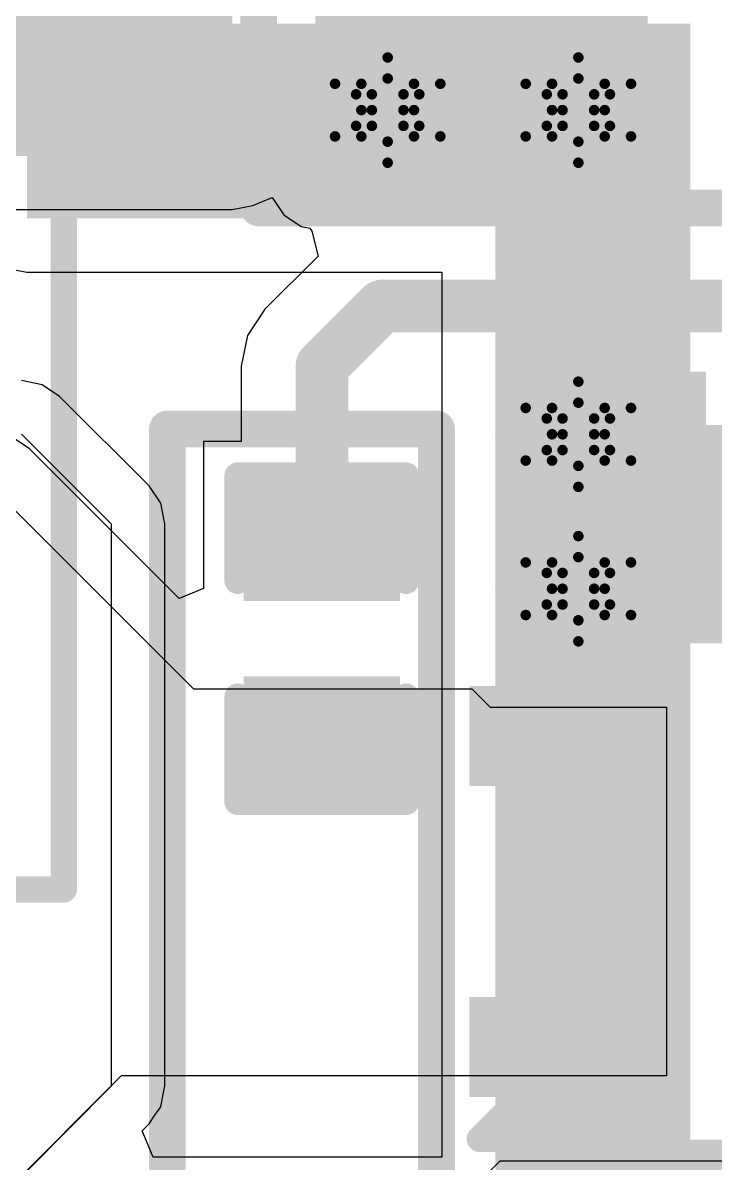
# Model space of a CAD drawing. Header units: inches. Extents: x -18 to 237, y -41 to 211.
# Drawn here: x 24.42 to 27.76, y 95.34 to 100.85 of the extents above; entities that cross this region are included whole.
import ezdxf

# ---------------------------------------------------------------- set-up
doc = ezdxf.new("R2010")
doc.units = ezdxf.units.IN
for name, color, linetype in [('Bottom Layer', 5, 'Continuous'), ('Bottom Solder', 6, 'Continuous'), ('Drill Drawing', 1, 'Continuous'), ('Top Layer', 1, 'Continuous'), ('Top Overlay', 2, 'Continuous'), ('Top Paste', 8, 'Continuous'), ('Top Solder', 216, 'Continuous'), ('Via Holes', 16, 'Continuous')]:
    doc.layers.add(name, color=color, linetype=linetype)

# ---------------------------------------------------------------- blocks, each defined once
blk = doc.blocks.new('R___0805_8')
at = {"layer": 'Top Layer'}
for points in [[(-1.524, 0.635), (-0.508, 0.635), (-0.508, -0.635), (-1.524, -0.635)], [(0.508, 0.635), (1.524, 0.635), (1.524, -0.635), (0.508, -0.635)]]:
    blk.add_hatch(color=1, dxfattribs=at).paths.add_polyline_path(points)
at = {"layer": 'Top Paste'}
for points in [[(-1.524, 0.635), (-0.508, 0.635), (-0.508, -0.635), (-1.524, -0.635)], [(0.508, 0.635), (1.524, 0.635), (1.524, -0.635), (0.508, -0.635)]]:
    blk.add_hatch(color=8, dxfattribs=at).paths.add_polyline_path(points)
at = {"layer": 'Top Solder'}
for points in [[(-1.6256, 0.7366), (-0.4064, 0.7366), (-0.4064, -0.7366), (-1.6256, -0.7366)], [(0.4064, 0.7366), (1.6256, 0.7366), (1.6256, -0.7366), (0.4064, -0.7366)]]:
    blk.add_hatch(color=216, dxfattribs=at).paths.add_polyline_path(points)
at = {"layer": 'Top Overlay'}
for points in [[(-1.6256, -0.7366, 0.127, 0.127, 0), (-1.6256, 0.7366, 0.127, 0.127, 0)], [(1.6256, 0.7366, 0.127, 0.127, 0), (-1.6256, 0.7366, 0.127, 0.127, 0)], [(1.6256, -0.7366, 0.127, 0.127, 0), (1.6256, 0.7366, 0.127, 0.127, 0)], [(1.6256, -0.7366, 0.127, 0.127, 0), (-1.6256, -0.7366, 0.127, 0.127, 0)]]:
    blk.add_lwpolyline(points, format="xyseb", dxfattribs=at)
for points in [[(-1.65735, 0.7366, 0.0635, 0.0635, 1), (-1.59385, 0.7366, 0.0635, 0.0635, 1)], [(-1.65735, 0.7366, 0.0635, 0.0635, 1), (-1.59385, 0.7366, 0.0635, 0.0635, 1)], [(1.59385, 0.7366, 0.0635, 0.0635, 1), (1.65735, 0.7366, 0.0635, 0.0635, 1)], [(1.59385, 0.7366, 0.0635, 0.0635, 1), (1.65735, 0.7366, 0.0635, 0.0635, 1)], [(-1.65735, -0.7366, 0.0635, 0.0635, 1), (-1.59385, -0.7366, 0.0635, 0.0635, 1)], [(-1.65735, -0.7366, 0.0635, 0.0635, 1), (-1.59385, -0.7366, 0.0635, 0.0635, 1)], [(1.59385, -0.7366, 0.0635, 0.0635, 1), (1.65735, -0.7366, 0.0635, 0.0635, 1)], [(1.59385, -0.7366, 0.0635, 0.0635, 1), (1.65735, -0.7366, 0.0635, 0.0635, 1)]]:
    blk.add_lwpolyline(points, format="xyseb", close=True, dxfattribs=at)
blk = doc.blocks.new('24_VQFN__5_5_3_5__32')
at = {"layer": 'Top Layer'}
for points in [[(-0.89, 2.3), (-0.89, 3.15), (-0.61, 3.15), (-0.61, 2.3)], [(0.61, 2.3), (0.61, 3.15), (0.89, 3.15), (0.89, 2.3)], [(-2.15, 2.39), (-1.3, 2.39), (-1.3, 2.11), (-2.15, 2.11)], [(1.3, 2.39), (2.15, 2.39), (2.15, 2.11), (1.3, 2.11)]]:
    blk.add_hatch(color=1, dxfattribs=at).paths.add_polyline_path(points)
at = {"layer": 'Top Paste'}
for points in [[(-0.89, 2.3), (-0.89, 3.15), (-0.61, 3.15), (-0.61, 2.3)], [(0.61, 2.3), (0.61, 3.15), (0.89, 3.15), (0.89, 2.3)], [(-2.15, 2.39), (-1.3, 2.39), (-1.3, 2.11), (-2.15, 2.11)], [(1.3, 2.39), (2.15, 2.39), (2.15, 2.11), (1.3, 2.11)]]:
    blk.add_hatch(color=8, dxfattribs=at).paths.add_polyline_path(points)
at = {"layer": 'Top Solder'}
for points in [[(-0.9916, 2.1984), (-0.9916, 3.2516), (-0.5084, 3.2516), (-0.5084, 2.1984)], [(0.5084, 2.1984), (0.5084, 3.2516), (0.9916, 3.2516), (0.9916, 2.1984)], [(-2.2516, 2.4916), (-1.1984, 2.4916), (-1.1984, 2.0084), (-2.2516, 2.0084)], [(1.1984, 2.4916), (2.2516, 2.4916), (2.2516, 2.0084), (1.1984, 2.0084)]]:
    blk.add_hatch(color=216, dxfattribs=at).paths.add_polyline_path(points)
at = {"layer": 'Top Overlay'}
for points in [[(-1.1938, 3.2004, 0.127, 0.127, 0), (-1.0668, 3.0734, 0.127, 0.127, 0)], [(-1.1938, 3.2004, 0.127, 0.127, 0), (-1.1938, 2.9464, 0.127, 0.127, 0)], [(-1.0668, 3.0734, 0.127, 0.127, 0), (-1.1938, 2.9464, 0.127, 0.127, 0)], [(-1.7646, 2.75, 0.127, 0.127, 0), (-1.2146, 2.75, 0.127, 0.127, 0)], [(-0.3146, 2.75, 0.127, 0.127, 0), (0.2854, 2.75, 0.127, 0.127, 0)], [(1.1854, 2.75, 0.127, 0.127, 0), (1.7354, 2.75, 0.127, 0.127, 0)], [(1.7354, 2.75, 0.127, 0.127, 0), (1.7354, 2.7, 0.127, 0.127, 0)]]:
    blk.add_lwpolyline(points, format="xyseb", dxfattribs=at)
for points in [[(-1.2255, 3.2004, 0.0635, 0.0635, 1), (-1.1621, 3.2004, 0.0635, 0.0635, 1)], [(-1.2255, 3.2004, 0.0635, 0.0635, 1), (-1.1621, 3.2004, 0.0635, 0.0635, 1)], [(-1.0985, 3.0734, 0.0635, 0.0635, 1), (-1.0351, 3.0734, 0.0635, 0.0635, 1)], [(-1.0985, 3.0734, 0.0635, 0.0635, 1), (-1.0351, 3.0734, 0.0635, 0.0635, 1)], [(-1.2255, 2.9464, 0.0635, 0.0635, 1), (-1.1621, 2.9464, 0.0635, 0.0635, 1)], [(-1.2255, 2.9464, 0.0635, 0.0635, 1), (-1.1621, 2.9464, 0.0635, 0.0635, 1)], [(-1.2464, 2.75, 0.0635, 0.0635, 1), (-1.1829, 2.75, 0.0635, 0.0635, 1)], [(-0.3463, 2.75, 0.0635, 0.0635, 1), (-0.2828, 2.75, 0.0635, 0.0635, 1)], [(0.2536, 2.75, 0.0635, 0.0635, 1), (0.3171, 2.75, 0.0635, 0.0635, 1)], [(1.1537, 2.75, 0.0635, 0.0635, 1), (1.2172, 2.75, 0.0635, 0.0635, 1)], [(1.7036, 2.75, 0.0635, 0.0635, 1), (1.7671, 2.75, 0.0635, 0.0635, 1)], [(1.7036, 2.75, 0.0635, 0.0635, 1), (1.7671, 2.75, 0.0635, 0.0635, 1)], [(1.7036, 2.7, 0.0635, 0.0635, 1), (1.7671, 2.7, 0.0635, 0.0635, 1)]]:
    blk.add_lwpolyline(points, format="xyseb", close=True, dxfattribs=at)
blk = doc.blocks.new('VLS5045EX_3R3N_102')
at = {"layer": 'Top Overlay'}
for points in [[(-2.54, -2.3114, 0.127, 0.127, 0), (-2.54, -2.5654, 0.127, 0.127, 0)], [(-2.54, -2.5654, 0.127, 0.127, 0), (2.54, -2.5654, 0.127, 0.127, 0)]]:
    blk.add_lwpolyline(points, format="xyseb", dxfattribs=at)
for points in [[(-2.5718, -2.3114, 0.0635, 0.0635, 1), (-2.5082, -2.3114, 0.0635, 0.0635, 1)], [(-2.5718, -2.5654, 0.0635, 0.0635, 1), (-2.5082, -2.5654, 0.0635, 0.0635, 1)], [(-2.5718, -2.5654, 0.0635, 0.0635, 1), (-2.5082, -2.5654, 0.0635, 0.0635, 1)]]:
    blk.add_lwpolyline(points, format="xyseb", close=True, dxfattribs=at)
blk = doc.blocks.new('C___0402_154')
at = {"layer": 'Top Layer'}
for points in [[(-0.6985, -0.3175), (-0.6985, 0.3175), (-0.2413, 0.3175), (-0.2413, -0.3175)], [(0.2413, -0.3175), (0.2413, 0.3175), (0.6985, 0.3175), (0.6985, -0.3175)]]:
    blk.add_hatch(color=1, dxfattribs=at).paths.add_polyline_path(points)
at = {"layer": 'Top Paste'}
for points in [[(-0.6985, -0.3175), (-0.6985, 0.3175), (-0.2413, 0.3175), (-0.2413, -0.3175)], [(0.2413, -0.3175), (0.2413, 0.3175), (0.6985, 0.3175), (0.6985, -0.3175)]]:
    blk.add_hatch(color=8, dxfattribs=at).paths.add_polyline_path(points)
at = {"layer": 'Top Solder'}
for points in [[(-0.7585, -0.3775), (-0.7585, 0.3775), (-0.1813, 0.3775), (-0.1813, -0.3775)], [(0.1813, -0.3775), (0.1813, 0.3775), (0.7585, 0.3775), (0.7585, -0.3775)]]:
    blk.add_hatch(color=216, dxfattribs=at).paths.add_polyline_path(points)
at = {"layer": 'Top Overlay'}
for points in [[(-0.7874, -0.4064, 0.127, 0.127, 0), (-0.7874, 0.4064, 0.127, 0.127, 0)], [(-0.2794, 0.4064, 0.127, 0.127, 0), (-0.7874, 0.4064, 0.127, 0.127, 0)], [(0.7874, 0.4064, 0.127, 0.127, 0), (0.2794, 0.4064, 0.127, 0.127, 0)], [(0.7874, -0.4064, 0.127, 0.127, 0), (0.7874, 0.4064, 0.127, 0.127, 0)], [(-0.2794, -0.4064, 0.127, 0.127, 0), (-0.7874, -0.4064, 0.127, 0.127, 0)], [(0.7874, -0.4064, 0.127, 0.127, 0), (0.2794, -0.4064, 0.127, 0.127, 0)]]:
    blk.add_lwpolyline(points, format="xyseb", dxfattribs=at)
for points in [[(-0.8191, 0.4064, 0.0635, 0.0635, 1), (-0.7556, 0.4064, 0.0635, 0.0635, 1)], [(-0.8191, 0.4064, 0.0635, 0.0635, 1), (-0.7556, 0.4064, 0.0635, 0.0635, 1)], [(-0.3111, 0.4064, 0.0635, 0.0635, 1), (-0.2477, 0.4064, 0.0635, 0.0635, 1)], [(0.2477, 0.4064, 0.0635, 0.0635, 1), (0.3111, 0.4064, 0.0635, 0.0635, 1)], [(0.7556, 0.4064, 0.0635, 0.0635, 1), (0.8191, 0.4064, 0.0635, 0.0635, 1)], [(0.7556, 0.4064, 0.0635, 0.0635, 1), (0.8191, 0.4064, 0.0635, 0.0635, 1)], [(-0.8191, -0.4064, 0.0635, 0.0635, 1), (-0.7556, -0.4064, 0.0635, 0.0635, 1)], [(-0.8191, -0.4064, 0.0635, 0.0635, 1), (-0.7556, -0.4064, 0.0635, 0.0635, 1)], [(-0.3111, -0.4064, 0.0635, 0.0635, 1), (-0.2477, -0.4064, 0.0635, 0.0635, 1)], [(0.2477, -0.4064, 0.0635, 0.0635, 1), (0.3111, -0.4064, 0.0635, 0.0635, 1)], [(0.7556, -0.4064, 0.0635, 0.0635, 1), (0.8191, -0.4064, 0.0635, 0.0635, 1)], [(0.7556, -0.4064, 0.0635, 0.0635, 1), (0.8191, -0.4064, 0.0635, 0.0635, 1)]]:
    blk.add_lwpolyline(points, format="xyseb", close=True, dxfattribs=at)

msp = doc.modelspace()

# ---------------------------------------------------------------- hatches: boundary and pattern name
at = {"layer": 'Bottom Layer'}
for points in [[(24.4348, 99.9012), (25.2286, 99.9012), (25.2286, 107.9784), (24.4348, 107.9784)], [(24.4348, 99.9012), (27.6352, 99.9012), (27.6352, 100.841), (24.4348, 100.841)], [(26.6954, 94.3386), (27.6352, 94.3386), (27.6352, 100.841), (26.6954, 100.841)]]:
    msp.add_hatch(color=5, dxfattribs=at).paths.add_polyline_path(points)
h = msp.add_hatch(color=5, dxfattribs=at)
edge = h.paths.add_edge_path()
edge.add_arc((26.1754, 100.4243), 0.3, 0, 360)
h = msp.add_hatch(color=5, dxfattribs=at)
edge = h.paths.add_edge_path()
edge.add_arc((27.0953, 100.4243), 0.3, 0, 360)
h = msp.add_hatch(color=5, dxfattribs=at)
edge = h.paths.add_edge_path()
edge.add_arc((27.0953, 98.8598), 0.3, 0, 360)
h = msp.add_hatch(color=5, dxfattribs=at)
edge = h.paths.add_edge_path()
edge.add_arc((27.0953, 98.1144), 0.3, 0, 360)
at = {"layer": 'Bottom Solder'}
h = msp.add_hatch(color=6, dxfattribs=at)
edge = h.paths.add_edge_path()
edge.add_arc((26.1754, 100.4243), 0.4016, 0, 360)
h = msp.add_hatch(color=6, dxfattribs=at)
edge = h.paths.add_edge_path()
edge.add_arc((27.0953, 100.4243), 0.4016, 0, 360)
h = msp.add_hatch(color=6, dxfattribs=at)
edge = h.paths.add_edge_path()
edge.add_arc((27.0953, 98.8598), 0.4016, 0, 360)
h = msp.add_hatch(color=6, dxfattribs=at)
edge = h.paths.add_edge_path()
edge.add_arc((27.0953, 98.1144), 0.4016, 0, 360)
at = {"layer": 'Top Layer'}
for points in [[(19.6596, 100.2032), (25.4254, 100.2032), (25.4254, 103.9192), (19.6596, 103.9192)], [(25.8579, 100.1016), (27.4303, 100.1016), (27.4303, 101.6665), (25.8579, 101.6665)], [(26.7186, 97.8692), (27.7103, 97.8692), (27.7103, 99.1613), (26.7186, 99.1613)], [(26.7186, 97.8692), (28.2103, 97.8692), (28.2103, 98.8852), (26.7186, 98.8852)]]:
    msp.add_hatch(color=1, dxfattribs=at).paths.add_polyline_path(points)
h = msp.add_hatch(color=1, dxfattribs=at)
edge = h.paths.add_edge_path()
edge.add_arc((26.1754, 100.4243), 0.3, 0, 360)
h = msp.add_hatch(color=1, dxfattribs=at)
edge = h.paths.add_edge_path()
edge.add_arc((27.0953, 100.4243), 0.3, 0, 360)
h = msp.add_hatch(color=1, dxfattribs=at)
edge = h.paths.add_edge_path()
edge.add_arc((27.0953, 98.8598), 0.3, 0, 360)
h = msp.add_hatch(color=1, dxfattribs=at)
edge = h.paths.add_edge_path()
edge.add_arc((27.0953, 98.1144), 0.3, 0, 360)
at = {"layer": 'Top Solder'}
h = msp.add_hatch(color=216, dxfattribs=at)
edge = h.paths.add_edge_path()
edge.add_arc((26.1754, 100.4243), 0.4016, 0, 360)
h = msp.add_hatch(color=216, dxfattribs=at)
edge = h.paths.add_edge_path()
edge.add_arc((27.0953, 100.4243), 0.4016, 0, 360)
h = msp.add_hatch(color=216, dxfattribs=at)
edge = h.paths.add_edge_path()
edge.add_arc((27.0953, 98.8598), 0.4016, 0, 360)
h = msp.add_hatch(color=216, dxfattribs=at)
edge = h.paths.add_edge_path()
edge.add_arc((27.0953, 98.1144), 0.4016, 0, 360)
at = {"layer": 'Via Holes'}
h = msp.add_hatch(color=7, dxfattribs=at)
edge = h.paths.add_edge_path()
edge.add_arc((26.1754, 100.4243), 0.15, 0, 360)
h = msp.add_hatch(color=7, dxfattribs=at)
edge = h.paths.add_edge_path()
edge.add_arc((27.0953, 100.4243), 0.15, 0, 360)
h = msp.add_hatch(color=7, dxfattribs=at)
edge = h.paths.add_edge_path()
edge.add_arc((27.0953, 98.8598), 0.15, 0, 360)
h = msp.add_hatch(color=7, dxfattribs=at)
edge = h.paths.add_edge_path()
edge.add_arc((27.0953, 98.1144), 0.15, 0, 360)

# ---------------------------------------------------------------- linework, layer by layer
at = {"layer": 'Bottom Layer'}
for p, q in [((24.3357, 99.6619), (24.4348, 99.6422)), ((24.4348, 99.6422), (26.4364, 99.6422)), ((26.4364, 99.6422), (26.4364, 95.3704)), ((24.5085, 99.0991), (24.4094, 99.1188)), ((24.5925, 99.0429), (24.5085, 99.0991)), ((25.0243, 98.6111), (24.5925, 99.0429)), ((24.5925, 99.0429), (24.5925, 99.0429)), ((24.4094, 98.8598), (24.8412, 98.428)), ((25.0805, 98.5271), (25.0243, 98.6111)), ((25.0243, 98.6111), (25.0243, 98.6111)), ((25.1002, 98.428), (25.0805, 98.5271)), ((24.8412, 98.428), (24.8412, 95.7138)), ((25.1002, 95.7138), (25.1002, 98.428)), ((24.8412, 95.7138), (24.4357, 95.3057)), ((25.0904, 95.6649), (25.1002, 95.7138)), ((25.0808, 95.6155), (25.0904, 95.6649)), ((25.0526, 95.573), (25.0805, 95.6147)), ((25.0805, 95.6147), (25.0806, 95.6151)), ((25.0806, 95.6151), (25.0808, 95.6155)), ((25.0249, 95.5313), (25.0526, 95.573)), ((24.9913, 95.4974), (25.0249, 95.5313)), ((25.0441, 95.3704), (24.9913, 95.4974)), ((26.4364, 95.3704), (25.0441, 95.3704))]:
    msp.add_line(p, q, dxfattribs=at)
msp.add_lwpolyline([(26.1469, 100.4243, 0.762, 0.762, 0), (26.1754, 100.4243, 0.762, 0.762, 0)], format="xyseb", dxfattribs=at)
for points in [[(25.9564, 100.4243, 0.381, 0.381, 1), (26.3374, 100.4243, 0.381, 0.381, 1)], [(25.9849, 100.4243, 0.381, 0.381, 1), (26.3659, 100.4243, 0.381, 0.381, 1)]]:
    msp.add_lwpolyline(points, format="xyseb", close=True, dxfattribs=at)
at = {"layer": 'Drill Drawing'}
for points in [[(26.0484, 100.5513, 0.0508, 0.0508, 0), (26.1754, 100.6783, 0.0508, 0.0508, 0)], [(26.1754, 100.6783, 0.0508, 0.0508, 0), (26.3024, 100.5513, 0.0508, 0.0508, 0)], [(26.9683, 100.5513, 0.0508, 0.0508, 0), (27.0953, 100.6783, 0.0508, 0.0508, 0)], [(27.0953, 100.6783, 0.0508, 0.0508, 0), (27.2223, 100.5513, 0.0508, 0.0508, 0)], [(25.9214, 100.5513, 0.0508, 0.0508, 0), (26.0484, 100.4243, 0.0508, 0.0508, 0)], [(25.9214, 100.5513, 0.0508, 0.0508, 0), (26.0484, 100.5513, 0.0508, 0.0508, 0)], [(26.0992, 100.5005, 0.0508, 0.0508, 0), (26.1754, 100.5767, 0.0508, 0.0508, 0)], [(26.1754, 100.5767, 0.0508, 0.0508, 0), (26.2516, 100.5005, 0.0508, 0.0508, 0)], [(26.3024, 100.5513, 0.0508, 0.0508, 0), (26.4294, 100.5513, 0.0508, 0.0508, 0)], [(26.3024, 100.4243, 0.0508, 0.0508, 0), (26.4294, 100.5513, 0.0508, 0.0508, 0)], [(26.8413, 100.5513, 0.0508, 0.0508, 0), (26.9683, 100.4243, 0.0508, 0.0508, 0)], [(26.8413, 100.5513, 0.0508, 0.0508, 0), (26.9683, 100.5513, 0.0508, 0.0508, 0)], [(27.0191, 100.5005, 0.0508, 0.0508, 0), (27.0953, 100.5767, 0.0508, 0.0508, 0)], [(27.0953, 100.5767, 0.0508, 0.0508, 0), (27.1715, 100.5005, 0.0508, 0.0508, 0)], [(27.2223, 100.5513, 0.0508, 0.0508, 0), (27.3493, 100.5513, 0.0508, 0.0508, 0)], [(27.2223, 100.4243, 0.0508, 0.0508, 0), (27.3493, 100.5513, 0.0508, 0.0508, 0)], [(26.023, 100.5005, 0.0508, 0.0508, 0), (26.0992, 100.4243, 0.0508, 0.0508, 0)], [(26.023, 100.5005, 0.0508, 0.0508, 0), (26.0992, 100.5005, 0.0508, 0.0508, 0)], [(26.2516, 100.5005, 0.0508, 0.0508, 0), (26.3278, 100.5005, 0.0508, 0.0508, 0)], [(26.2516, 100.4243, 0.0508, 0.0508, 0), (26.3278, 100.5005, 0.0508, 0.0508, 0)], [(26.9429, 100.5005, 0.0508, 0.0508, 0), (27.0191, 100.4243, 0.0508, 0.0508, 0)], [(26.9429, 100.5005, 0.0508, 0.0508, 0), (27.0191, 100.5005, 0.0508, 0.0508, 0)], [(27.1715, 100.5005, 0.0508, 0.0508, 0), (27.2477, 100.5005, 0.0508, 0.0508, 0)], [(27.1715, 100.4243, 0.0508, 0.0508, 0), (27.2477, 100.5005, 0.0508, 0.0508, 0)], [(25.9214, 100.2973, 0.0508, 0.0508, 0), (26.0484, 100.4243, 0.0508, 0.0508, 0)], [(26.023, 100.3481, 0.0508, 0.0508, 0), (26.0992, 100.4243, 0.0508, 0.0508, 0)], [(26.2516, 100.4243, 0.0508, 0.0508, 0), (26.3278, 100.3481, 0.0508, 0.0508, 0)], [(26.3024, 100.4243, 0.0508, 0.0508, 0), (26.4294, 100.2973, 0.0508, 0.0508, 0)], [(26.8413, 100.2973, 0.0508, 0.0508, 0), (26.9683, 100.4243, 0.0508, 0.0508, 0)], [(26.9429, 100.3481, 0.0508, 0.0508, 0), (27.0191, 100.4243, 0.0508, 0.0508, 0)], [(27.1715, 100.4243, 0.0508, 0.0508, 0), (27.2477, 100.3481, 0.0508, 0.0508, 0)], [(27.2223, 100.4243, 0.0508, 0.0508, 0), (27.3493, 100.2973, 0.0508, 0.0508, 0)], [(26.023, 100.3481, 0.0508, 0.0508, 0), (26.0992, 100.3481, 0.0508, 0.0508, 0)], [(26.0992, 100.3481, 0.0508, 0.0508, 0), (26.1754, 100.2719, 0.0508, 0.0508, 0)], [(26.1754, 100.2719, 0.0508, 0.0508, 0), (26.2516, 100.3481, 0.0508, 0.0508, 0)], [(26.2516, 100.3481, 0.0508, 0.0508, 0), (26.3278, 100.3481, 0.0508, 0.0508, 0)], [(26.9429, 100.3481, 0.0508, 0.0508, 0), (27.0191, 100.3481, 0.0508, 0.0508, 0)], [(27.0191, 100.3481, 0.0508, 0.0508, 0), (27.0953, 100.2719, 0.0508, 0.0508, 0)], [(27.0953, 100.2719, 0.0508, 0.0508, 0), (27.1715, 100.3481, 0.0508, 0.0508, 0)], [(27.1715, 100.3481, 0.0508, 0.0508, 0), (27.2477, 100.3481, 0.0508, 0.0508, 0)], [(25.9214, 100.2973, 0.0508, 0.0508, 0), (26.0484, 100.2973, 0.0508, 0.0508, 0)], [(26.0484, 100.2973, 0.0508, 0.0508, 0), (26.1754, 100.1703, 0.0508, 0.0508, 0)], [(26.1754, 100.1703, 0.0508, 0.0508, 0), (26.3024, 100.2973, 0.0508, 0.0508, 0)], [(26.3024, 100.2973, 0.0508, 0.0508, 0), (26.4294, 100.2973, 0.0508, 0.0508, 0)], [(26.8413, 100.2973, 0.0508, 0.0508, 0), (26.9683, 100.2973, 0.0508, 0.0508, 0)], [(26.9683, 100.2973, 0.0508, 0.0508, 0), (27.0953, 100.1703, 0.0508, 0.0508, 0)], [(27.0953, 100.1703, 0.0508, 0.0508, 0), (27.2223, 100.2973, 0.0508, 0.0508, 0)], [(27.2223, 100.2973, 0.0508, 0.0508, 0), (27.3493, 100.2973, 0.0508, 0.0508, 0)], [(26.9683, 98.9868, 0.0508, 0.0508, 0), (27.0953, 99.1138, 0.0508, 0.0508, 0)], [(27.0953, 99.1138, 0.0508, 0.0508, 0), (27.2223, 98.9868, 0.0508, 0.0508, 0)], [(26.8413, 98.9868, 0.0508, 0.0508, 0), (26.9683, 98.8598, 0.0508, 0.0508, 0)], [(26.8413, 98.9868, 0.0508, 0.0508, 0), (26.9683, 98.9868, 0.0508, 0.0508, 0)], [(27.0191, 98.936, 0.0508, 0.0508, 0), (27.0953, 99.0122, 0.0508, 0.0508, 0)], [(27.0953, 99.0122, 0.0508, 0.0508, 0), (27.1715, 98.936, 0.0508, 0.0508, 0)], [(27.2223, 98.9868, 0.0508, 0.0508, 0), (27.3493, 98.9868, 0.0508, 0.0508, 0)], [(27.2223, 98.8598, 0.0508, 0.0508, 0), (27.3493, 98.9868, 0.0508, 0.0508, 0)], [(26.9429, 98.936, 0.0508, 0.0508, 0), (27.0191, 98.8598, 0.0508, 0.0508, 0)], [(26.9429, 98.936, 0.0508, 0.0508, 0), (27.0191, 98.936, 0.0508, 0.0508, 0)], [(27.1715, 98.936, 0.0508, 0.0508, 0), (27.2477, 98.936, 0.0508, 0.0508, 0)], [(27.1715, 98.8598, 0.0508, 0.0508, 0), (27.2477, 98.936, 0.0508, 0.0508, 0)], [(26.8413, 98.7328, 0.0508, 0.0508, 0), (26.9683, 98.8598, 0.0508, 0.0508, 0)], [(26.9429, 98.7836, 0.0508, 0.0508, 0), (27.0191, 98.8598, 0.0508, 0.0508, 0)], [(27.1715, 98.8598, 0.0508, 0.0508, 0), (27.2477, 98.7836, 0.0508, 0.0508, 0)], [(27.2223, 98.8598, 0.0508, 0.0508, 0), (27.3493, 98.7328, 0.0508, 0.0508, 0)], [(26.9429, 98.7836, 0.0508, 0.0508, 0), (27.0191, 98.7836, 0.0508, 0.0508, 0)], [(27.0191, 98.7836, 0.0508, 0.0508, 0), (27.0953, 98.7074, 0.0508, 0.0508, 0)], [(27.0953, 98.7074, 0.0508, 0.0508, 0), (27.1715, 98.7836, 0.0508, 0.0508, 0)], [(27.1715, 98.7836, 0.0508, 0.0508, 0), (27.2477, 98.7836, 0.0508, 0.0508, 0)], [(26.8413, 98.7328, 0.0508, 0.0508, 0), (26.9683, 98.7328, 0.0508, 0.0508, 0)], [(26.9683, 98.7328, 0.0508, 0.0508, 0), (27.0953, 98.6058, 0.0508, 0.0508, 0)], [(27.0953, 98.6058, 0.0508, 0.0508, 0), (27.2223, 98.7328, 0.0508, 0.0508, 0)], [(27.2223, 98.7328, 0.0508, 0.0508, 0), (27.3493, 98.7328, 0.0508, 0.0508, 0)], [(26.9683, 98.2414, 0.0508, 0.0508, 0), (27.0953, 98.3684, 0.0508, 0.0508, 0)], [(27.0953, 98.3684, 0.0508, 0.0508, 0), (27.2223, 98.2414, 0.0508, 0.0508, 0)], [(26.8413, 98.2414, 0.0508, 0.0508, 0), (26.9683, 98.1144, 0.0508, 0.0508, 0)], [(26.8413, 98.2414, 0.0508, 0.0508, 0), (26.9683, 98.2414, 0.0508, 0.0508, 0)], [(27.0191, 98.1906, 0.0508, 0.0508, 0), (27.0953, 98.2668, 0.0508, 0.0508, 0)], [(27.0953, 98.2668, 0.0508, 0.0508, 0), (27.1715, 98.1906, 0.0508, 0.0508, 0)], [(27.2223, 98.2414, 0.0508, 0.0508, 0), (27.3493, 98.2414, 0.0508, 0.0508, 0)], [(27.2223, 98.1144, 0.0508, 0.0508, 0), (27.3493, 98.2414, 0.0508, 0.0508, 0)], [(26.9429, 98.1906, 0.0508, 0.0508, 0), (27.0191, 98.1144, 0.0508, 0.0508, 0)], [(26.9429, 98.1906, 0.0508, 0.0508, 0), (27.0191, 98.1906, 0.0508, 0.0508, 0)], [(27.1715, 98.1906, 0.0508, 0.0508, 0), (27.2477, 98.1906, 0.0508, 0.0508, 0)], [(27.1715, 98.1144, 0.0508, 0.0508, 0), (27.2477, 98.1906, 0.0508, 0.0508, 0)], [(26.8413, 97.9874, 0.0508, 0.0508, 0), (26.9683, 98.1144, 0.0508, 0.0508, 0)], [(26.9429, 98.0382, 0.0508, 0.0508, 0), (27.0191, 98.1144, 0.0508, 0.0508, 0)], [(27.1715, 98.1144, 0.0508, 0.0508, 0), (27.2477, 98.0382, 0.0508, 0.0508, 0)], [(27.2223, 98.1144, 0.0508, 0.0508, 0), (27.3493, 97.9874, 0.0508, 0.0508, 0)], [(26.9429, 98.0382, 0.0508, 0.0508, 0), (27.0191, 98.0382, 0.0508, 0.0508, 0)], [(27.0191, 98.0382, 0.0508, 0.0508, 0), (27.0953, 97.962, 0.0508, 0.0508, 0)], [(27.0953, 97.962, 0.0508, 0.0508, 0), (27.1715, 98.0382, 0.0508, 0.0508, 0)], [(27.1715, 98.0382, 0.0508, 0.0508, 0), (27.2477, 98.0382, 0.0508, 0.0508, 0)], [(26.8413, 97.9874, 0.0508, 0.0508, 0), (26.9683, 97.9874, 0.0508, 0.0508, 0)], [(26.9683, 97.9874, 0.0508, 0.0508, 0), (27.0953, 97.8604, 0.0508, 0.0508, 0)], [(27.0953, 97.8604, 0.0508, 0.0508, 0), (27.2223, 97.9874, 0.0508, 0.0508, 0)], [(27.2223, 97.9874, 0.0508, 0.0508, 0), (27.3493, 97.9874, 0.0508, 0.0508, 0)]]:
    msp.add_lwpolyline(points, format="xyseb", dxfattribs=at)
for points in [[(26.1627, 100.6783, 0.0254, 0.0254, 1), (26.1881, 100.6783, 0.0254, 0.0254, 1)], [(26.1627, 100.6783, 0.0254, 0.0254, 1), (26.1881, 100.6783, 0.0254, 0.0254, 1)], [(27.0826, 100.6783, 0.0254, 0.0254, 1), (27.108, 100.6783, 0.0254, 0.0254, 1)], [(27.0826, 100.6783, 0.0254, 0.0254, 1), (27.108, 100.6783, 0.0254, 0.0254, 1)], [(25.9087, 100.5513, 0.0254, 0.0254, 1), (25.9341, 100.5513, 0.0254, 0.0254, 1)], [(25.9087, 100.5513, 0.0254, 0.0254, 1), (25.9341, 100.5513, 0.0254, 0.0254, 1)], [(26.0357, 100.5513, 0.0254, 0.0254, 1), (26.0611, 100.5513, 0.0254, 0.0254, 1)], [(26.0357, 100.5513, 0.0254, 0.0254, 1), (26.0611, 100.5513, 0.0254, 0.0254, 1)], [(26.1627, 100.5767, 0.0254, 0.0254, 1), (26.1881, 100.5767, 0.0254, 0.0254, 1)], [(26.1627, 100.5767, 0.0254, 0.0254, 1), (26.1881, 100.5767, 0.0254, 0.0254, 1)], [(26.2897, 100.5513, 0.0254, 0.0254, 1), (26.3151, 100.5513, 0.0254, 0.0254, 1)], [(26.2897, 100.5513, 0.0254, 0.0254, 1), (26.3151, 100.5513, 0.0254, 0.0254, 1)], [(26.4167, 100.5513, 0.0254, 0.0254, 1), (26.4421, 100.5513, 0.0254, 0.0254, 1)], [(26.4167, 100.5513, 0.0254, 0.0254, 1), (26.4421, 100.5513, 0.0254, 0.0254, 1)], [(26.8286, 100.5513, 0.0254, 0.0254, 1), (26.854, 100.5513, 0.0254, 0.0254, 1)], [(26.8286, 100.5513, 0.0254, 0.0254, 1), (26.854, 100.5513, 0.0254, 0.0254, 1)], [(26.9556, 100.5513, 0.0254, 0.0254, 1), (26.981, 100.5513, 0.0254, 0.0254, 1)], [(26.9556, 100.5513, 0.0254, 0.0254, 1), (26.981, 100.5513, 0.0254, 0.0254, 1)], [(27.0826, 100.5767, 0.0254, 0.0254, 1), (27.108, 100.5767, 0.0254, 0.0254, 1)], [(27.0826, 100.5767, 0.0254, 0.0254, 1), (27.108, 100.5767, 0.0254, 0.0254, 1)], [(27.2096, 100.5513, 0.0254, 0.0254, 1), (27.235, 100.5513, 0.0254, 0.0254, 1)], [(27.2096, 100.5513, 0.0254, 0.0254, 1), (27.235, 100.5513, 0.0254, 0.0254, 1)], [(27.3366, 100.5513, 0.0254, 0.0254, 1), (27.362, 100.5513, 0.0254, 0.0254, 1)], [(27.3366, 100.5513, 0.0254, 0.0254, 1), (27.362, 100.5513, 0.0254, 0.0254, 1)], [(26.0103, 100.5005, 0.0254, 0.0254, 1), (26.0357, 100.5005, 0.0254, 0.0254, 1)], [(26.0103, 100.5005, 0.0254, 0.0254, 1), (26.0357, 100.5005, 0.0254, 0.0254, 1)], [(26.0865, 100.5005, 0.0254, 0.0254, 1), (26.1119, 100.5005, 0.0254, 0.0254, 1)], [(26.0865, 100.5005, 0.0254, 0.0254, 1), (26.1119, 100.5005, 0.0254, 0.0254, 1)], [(26.2389, 100.5005, 0.0254, 0.0254, 1), (26.2643, 100.5005, 0.0254, 0.0254, 1)], [(26.2389, 100.5005, 0.0254, 0.0254, 1), (26.2643, 100.5005, 0.0254, 0.0254, 1)], [(26.3151, 100.5005, 0.0254, 0.0254, 1), (26.3405, 100.5005, 0.0254, 0.0254, 1)], [(26.3151, 100.5005, 0.0254, 0.0254, 1), (26.3405, 100.5005, 0.0254, 0.0254, 1)], [(26.9302, 100.5005, 0.0254, 0.0254, 1), (26.9556, 100.5005, 0.0254, 0.0254, 1)], [(26.9302, 100.5005, 0.0254, 0.0254, 1), (26.9556, 100.5005, 0.0254, 0.0254, 1)], [(27.0064, 100.5005, 0.0254, 0.0254, 1), (27.0318, 100.5005, 0.0254, 0.0254, 1)], [(27.0064, 100.5005, 0.0254, 0.0254, 1), (27.0318, 100.5005, 0.0254, 0.0254, 1)], [(27.1588, 100.5005, 0.0254, 0.0254, 1), (27.1842, 100.5005, 0.0254, 0.0254, 1)], [(27.1588, 100.5005, 0.0254, 0.0254, 1), (27.1842, 100.5005, 0.0254, 0.0254, 1)], [(27.235, 100.5005, 0.0254, 0.0254, 1), (27.2604, 100.5005, 0.0254, 0.0254, 1)], [(27.235, 100.5005, 0.0254, 0.0254, 1), (27.2604, 100.5005, 0.0254, 0.0254, 1)], [(26.0357, 100.4243, 0.0254, 0.0254, 1), (26.0611, 100.4243, 0.0254, 0.0254, 1)], [(26.0357, 100.4243, 0.0254, 0.0254, 1), (26.0611, 100.4243, 0.0254, 0.0254, 1)], [(26.0865, 100.4243, 0.0254, 0.0254, 1), (26.1119, 100.4243, 0.0254, 0.0254, 1)], [(26.0865, 100.4243, 0.0254, 0.0254, 1), (26.1119, 100.4243, 0.0254, 0.0254, 1)], [(26.2389, 100.4243, 0.0254, 0.0254, 1), (26.2643, 100.4243, 0.0254, 0.0254, 1)], [(26.2389, 100.4243, 0.0254, 0.0254, 1), (26.2643, 100.4243, 0.0254, 0.0254, 1)], [(26.2897, 100.4243, 0.0254, 0.0254, 1), (26.3151, 100.4243, 0.0254, 0.0254, 1)], [(26.2897, 100.4243, 0.0254, 0.0254, 1), (26.3151, 100.4243, 0.0254, 0.0254, 1)], [(26.9556, 100.4243, 0.0254, 0.0254, 1), (26.981, 100.4243, 0.0254, 0.0254, 1)], [(26.9556, 100.4243, 0.0254, 0.0254, 1), (26.981, 100.4243, 0.0254, 0.0254, 1)], [(27.0064, 100.4243, 0.0254, 0.0254, 1), (27.0318, 100.4243, 0.0254, 0.0254, 1)], [(27.0064, 100.4243, 0.0254, 0.0254, 1), (27.0318, 100.4243, 0.0254, 0.0254, 1)], [(27.1588, 100.4243, 0.0254, 0.0254, 1), (27.1842, 100.4243, 0.0254, 0.0254, 1)], [(27.1588, 100.4243, 0.0254, 0.0254, 1), (27.1842, 100.4243, 0.0254, 0.0254, 1)], [(27.2096, 100.4243, 0.0254, 0.0254, 1), (27.235, 100.4243, 0.0254, 0.0254, 1)], [(27.2096, 100.4243, 0.0254, 0.0254, 1), (27.235, 100.4243, 0.0254, 0.0254, 1)], [(26.0103, 100.3481, 0.0254, 0.0254, 1), (26.0357, 100.3481, 0.0254, 0.0254, 1)], [(26.0103, 100.3481, 0.0254, 0.0254, 1), (26.0357, 100.3481, 0.0254, 0.0254, 1)], [(26.0865, 100.3481, 0.0254, 0.0254, 1), (26.1119, 100.3481, 0.0254, 0.0254, 1)], [(26.0865, 100.3481, 0.0254, 0.0254, 1), (26.1119, 100.3481, 0.0254, 0.0254, 1)], [(26.2389, 100.3481, 0.0254, 0.0254, 1), (26.2643, 100.3481, 0.0254, 0.0254, 1)], [(26.2389, 100.3481, 0.0254, 0.0254, 1), (26.2643, 100.3481, 0.0254, 0.0254, 1)], [(26.3151, 100.3481, 0.0254, 0.0254, 1), (26.3405, 100.3481, 0.0254, 0.0254, 1)], [(26.3151, 100.3481, 0.0254, 0.0254, 1), (26.3405, 100.3481, 0.0254, 0.0254, 1)], [(26.9302, 100.3481, 0.0254, 0.0254, 1), (26.9556, 100.3481, 0.0254, 0.0254, 1)], [(26.9302, 100.3481, 0.0254, 0.0254, 1), (26.9556, 100.3481, 0.0254, 0.0254, 1)], [(27.0064, 100.3481, 0.0254, 0.0254, 1), (27.0318, 100.3481, 0.0254, 0.0254, 1)], [(27.0064, 100.3481, 0.0254, 0.0254, 1), (27.0318, 100.3481, 0.0254, 0.0254, 1)], [(27.1588, 100.3481, 0.0254, 0.0254, 1), (27.1842, 100.3481, 0.0254, 0.0254, 1)], [(27.1588, 100.3481, 0.0254, 0.0254, 1), (27.1842, 100.3481, 0.0254, 0.0254, 1)], [(27.235, 100.3481, 0.0254, 0.0254, 1), (27.2604, 100.3481, 0.0254, 0.0254, 1)], [(27.235, 100.3481, 0.0254, 0.0254, 1), (27.2604, 100.3481, 0.0254, 0.0254, 1)], [(25.9087, 100.2973, 0.0254, 0.0254, 1), (25.9341, 100.2973, 0.0254, 0.0254, 1)], [(25.9087, 100.2973, 0.0254, 0.0254, 1), (25.9341, 100.2973, 0.0254, 0.0254, 1)], [(26.0357, 100.2973, 0.0254, 0.0254, 1), (26.0611, 100.2973, 0.0254, 0.0254, 1)], [(26.0357, 100.2973, 0.0254, 0.0254, 1), (26.0611, 100.2973, 0.0254, 0.0254, 1)], [(26.1627, 100.2719, 0.0254, 0.0254, 1), (26.1881, 100.2719, 0.0254, 0.0254, 1)], [(26.1627, 100.2719, 0.0254, 0.0254, 1), (26.1881, 100.2719, 0.0254, 0.0254, 1)], [(26.2897, 100.2973, 0.0254, 0.0254, 1), (26.3151, 100.2973, 0.0254, 0.0254, 1)], [(26.2897, 100.2973, 0.0254, 0.0254, 1), (26.3151, 100.2973, 0.0254, 0.0254, 1)], [(26.4167, 100.2973, 0.0254, 0.0254, 1), (26.4421, 100.2973, 0.0254, 0.0254, 1)], [(26.4167, 100.2973, 0.0254, 0.0254, 1), (26.4421, 100.2973, 0.0254, 0.0254, 1)], [(26.8286, 100.2973, 0.0254, 0.0254, 1), (26.854, 100.2973, 0.0254, 0.0254, 1)], [(26.8286, 100.2973, 0.0254, 0.0254, 1), (26.854, 100.2973, 0.0254, 0.0254, 1)], [(26.9556, 100.2973, 0.0254, 0.0254, 1), (26.981, 100.2973, 0.0254, 0.0254, 1)], [(26.9556, 100.2973, 0.0254, 0.0254, 1), (26.981, 100.2973, 0.0254, 0.0254, 1)], [(27.0826, 100.2719, 0.0254, 0.0254, 1), (27.108, 100.2719, 0.0254, 0.0254, 1)], [(27.0826, 100.2719, 0.0254, 0.0254, 1), (27.108, 100.2719, 0.0254, 0.0254, 1)], [(27.2096, 100.2973, 0.0254, 0.0254, 1), (27.235, 100.2973, 0.0254, 0.0254, 1)], [(27.2096, 100.2973, 0.0254, 0.0254, 1), (27.235, 100.2973, 0.0254, 0.0254, 1)], [(27.3366, 100.2973, 0.0254, 0.0254, 1), (27.362, 100.2973, 0.0254, 0.0254, 1)], [(27.3366, 100.2973, 0.0254, 0.0254, 1), (27.362, 100.2973, 0.0254, 0.0254, 1)], [(26.1627, 100.1703, 0.0254, 0.0254, 1), (26.1881, 100.1703, 0.0254, 0.0254, 1)], [(26.1627, 100.1703, 0.0254, 0.0254, 1), (26.1881, 100.1703, 0.0254, 0.0254, 1)], [(27.0826, 100.1703, 0.0254, 0.0254, 1), (27.108, 100.1703, 0.0254, 0.0254, 1)], [(27.0826, 100.1703, 0.0254, 0.0254, 1), (27.108, 100.1703, 0.0254, 0.0254, 1)], [(27.0826, 99.1138, 0.0254, 0.0254, 1), (27.108, 99.1138, 0.0254, 0.0254, 1)], [(27.0826, 99.1138, 0.0254, 0.0254, 1), (27.108, 99.1138, 0.0254, 0.0254, 1)], [(26.8286, 98.9868, 0.0254, 0.0254, 1), (26.854, 98.9868, 0.0254, 0.0254, 1)], [(26.8286, 98.9868, 0.0254, 0.0254, 1), (26.854, 98.9868, 0.0254, 0.0254, 1)], [(26.9556, 98.9868, 0.0254, 0.0254, 1), (26.981, 98.9868, 0.0254, 0.0254, 1)], [(26.9556, 98.9868, 0.0254, 0.0254, 1), (26.981, 98.9868, 0.0254, 0.0254, 1)], [(27.0826, 99.0122, 0.0254, 0.0254, 1), (27.108, 99.0122, 0.0254, 0.0254, 1)], [(27.0826, 99.0122, 0.0254, 0.0254, 1), (27.108, 99.0122, 0.0254, 0.0254, 1)], [(27.2096, 98.9868, 0.0254, 0.0254, 1), (27.235, 98.9868, 0.0254, 0.0254, 1)], [(27.2096, 98.9868, 0.0254, 0.0254, 1), (27.235, 98.9868, 0.0254, 0.0254, 1)], [(27.3366, 98.9868, 0.0254, 0.0254, 1), (27.362, 98.9868, 0.0254, 0.0254, 1)], [(27.3366, 98.9868, 0.0254, 0.0254, 1), (27.362, 98.9868, 0.0254, 0.0254, 1)], [(26.9302, 98.936, 0.0254, 0.0254, 1), (26.9556, 98.936, 0.0254, 0.0254, 1)], [(26.9302, 98.936, 0.0254, 0.0254, 1), (26.9556, 98.936, 0.0254, 0.0254, 1)], [(27.0064, 98.936, 0.0254, 0.0254, 1), (27.0318, 98.936, 0.0254, 0.0254, 1)], [(27.0064, 98.936, 0.0254, 0.0254, 1), (27.0318, 98.936, 0.0254, 0.0254, 1)], [(27.1588, 98.936, 0.0254, 0.0254, 1), (27.1842, 98.936, 0.0254, 0.0254, 1)], [(27.1588, 98.936, 0.0254, 0.0254, 1), (27.1842, 98.936, 0.0254, 0.0254, 1)], [(27.235, 98.936, 0.0254, 0.0254, 1), (27.2604, 98.936, 0.0254, 0.0254, 1)], [(27.235, 98.936, 0.0254, 0.0254, 1), (27.2604, 98.936, 0.0254, 0.0254, 1)], [(26.9556, 98.8598, 0.0254, 0.0254, 1), (26.981, 98.8598, 0.0254, 0.0254, 1)], [(26.9556, 98.8598, 0.0254, 0.0254, 1), (26.981, 98.8598, 0.0254, 0.0254, 1)], [(27.0064, 98.8598, 0.0254, 0.0254, 1), (27.0318, 98.8598, 0.0254, 0.0254, 1)], [(27.0064, 98.8598, 0.0254, 0.0254, 1), (27.0318, 98.8598, 0.0254, 0.0254, 1)], [(27.1588, 98.8598, 0.0254, 0.0254, 1), (27.1842, 98.8598, 0.0254, 0.0254, 1)], [(27.1588, 98.8598, 0.0254, 0.0254, 1), (27.1842, 98.8598, 0.0254, 0.0254, 1)], [(27.2096, 98.8598, 0.0254, 0.0254, 1), (27.235, 98.8598, 0.0254, 0.0254, 1)], [(27.2096, 98.8598, 0.0254, 0.0254, 1), (27.235, 98.8598, 0.0254, 0.0254, 1)], [(26.9302, 98.7836, 0.0254, 0.0254, 1), (26.9556, 98.7836, 0.0254, 0.0254, 1)], [(26.9302, 98.7836, 0.0254, 0.0254, 1), (26.9556, 98.7836, 0.0254, 0.0254, 1)], [(27.0064, 98.7836, 0.0254, 0.0254, 1), (27.0318, 98.7836, 0.0254, 0.0254, 1)], [(27.0064, 98.7836, 0.0254, 0.0254, 1), (27.0318, 98.7836, 0.0254, 0.0254, 1)], [(27.1588, 98.7836, 0.0254, 0.0254, 1), (27.1842, 98.7836, 0.0254, 0.0254, 1)], [(27.1588, 98.7836, 0.0254, 0.0254, 1), (27.1842, 98.7836, 0.0254, 0.0254, 1)], [(27.235, 98.7836, 0.0254, 0.0254, 1), (27.2604, 98.7836, 0.0254, 0.0254, 1)], [(27.235, 98.7836, 0.0254, 0.0254, 1), (27.2604, 98.7836, 0.0254, 0.0254, 1)], [(26.8286, 98.7328, 0.0254, 0.0254, 1), (26.854, 98.7328, 0.0254, 0.0254, 1)], [(26.8286, 98.7328, 0.0254, 0.0254, 1), (26.854, 98.7328, 0.0254, 0.0254, 1)], [(26.9556, 98.7328, 0.0254, 0.0254, 1), (26.981, 98.7328, 0.0254, 0.0254, 1)], [(26.9556, 98.7328, 0.0254, 0.0254, 1), (26.981, 98.7328, 0.0254, 0.0254, 1)], [(27.2096, 98.7328, 0.0254, 0.0254, 1), (27.235, 98.7328, 0.0254, 0.0254, 1)], [(27.2096, 98.7328, 0.0254, 0.0254, 1), (27.235, 98.7328, 0.0254, 0.0254, 1)], [(27.3366, 98.7328, 0.0254, 0.0254, 1), (27.362, 98.7328, 0.0254, 0.0254, 1)], [(27.3366, 98.7328, 0.0254, 0.0254, 1), (27.362, 98.7328, 0.0254, 0.0254, 1)], [(27.0826, 98.7074, 0.0254, 0.0254, 1), (27.108, 98.7074, 0.0254, 0.0254, 1)], [(27.0826, 98.7074, 0.0254, 0.0254, 1), (27.108, 98.7074, 0.0254, 0.0254, 1)], [(27.0826, 98.6058, 0.0254, 0.0254, 1), (27.108, 98.6058, 0.0254, 0.0254, 1)], [(27.0826, 98.6058, 0.0254, 0.0254, 1), (27.108, 98.6058, 0.0254, 0.0254, 1)], [(27.0826, 98.3684, 0.0254, 0.0254, 1), (27.108, 98.3684, 0.0254, 0.0254, 1)], [(27.0826, 98.3684, 0.0254, 0.0254, 1), (27.108, 98.3684, 0.0254, 0.0254, 1)], [(26.8286, 98.2414, 0.0254, 0.0254, 1), (26.854, 98.2414, 0.0254, 0.0254, 1)], [(26.8286, 98.2414, 0.0254, 0.0254, 1), (26.854, 98.2414, 0.0254, 0.0254, 1)], [(26.9556, 98.2414, 0.0254, 0.0254, 1), (26.981, 98.2414, 0.0254, 0.0254, 1)], [(26.9556, 98.2414, 0.0254, 0.0254, 1), (26.981, 98.2414, 0.0254, 0.0254, 1)], [(27.0826, 98.2668, 0.0254, 0.0254, 1), (27.108, 98.2668, 0.0254, 0.0254, 1)], [(27.0826, 98.2668, 0.0254, 0.0254, 1), (27.108, 98.2668, 0.0254, 0.0254, 1)], [(27.2096, 98.2414, 0.0254, 0.0254, 1), (27.235, 98.2414, 0.0254, 0.0254, 1)], [(27.2096, 98.2414, 0.0254, 0.0254, 1), (27.235, 98.2414, 0.0254, 0.0254, 1)], [(27.3366, 98.2414, 0.0254, 0.0254, 1), (27.362, 98.2414, 0.0254, 0.0254, 1)], [(27.3366, 98.2414, 0.0254, 0.0254, 1), (27.362, 98.2414, 0.0254, 0.0254, 1)], [(26.9302, 98.1906, 0.0254, 0.0254, 1), (26.9556, 98.1906, 0.0254, 0.0254, 1)], [(26.9302, 98.1906, 0.0254, 0.0254, 1), (26.9556, 98.1906, 0.0254, 0.0254, 1)], [(27.0064, 98.1906, 0.0254, 0.0254, 1), (27.0318, 98.1906, 0.0254, 0.0254, 1)], [(27.0064, 98.1906, 0.0254, 0.0254, 1), (27.0318, 98.1906, 0.0254, 0.0254, 1)], [(27.1588, 98.1906, 0.0254, 0.0254, 1), (27.1842, 98.1906, 0.0254, 0.0254, 1)], [(27.1588, 98.1906, 0.0254, 0.0254, 1), (27.1842, 98.1906, 0.0254, 0.0254, 1)], [(27.235, 98.1906, 0.0254, 0.0254, 1), (27.2604, 98.1906, 0.0254, 0.0254, 1)], [(27.235, 98.1906, 0.0254, 0.0254, 1), (27.2604, 98.1906, 0.0254, 0.0254, 1)], [(26.9556, 98.1144, 0.0254, 0.0254, 1), (26.981, 98.1144, 0.0254, 0.0254, 1)], [(26.9556, 98.1144, 0.0254, 0.0254, 1), (26.981, 98.1144, 0.0254, 0.0254, 1)], [(27.0064, 98.1144, 0.0254, 0.0254, 1), (27.0318, 98.1144, 0.0254, 0.0254, 1)], [(27.0064, 98.1144, 0.0254, 0.0254, 1), (27.0318, 98.1144, 0.0254, 0.0254, 1)], [(27.1588, 98.1144, 0.0254, 0.0254, 1), (27.1842, 98.1144, 0.0254, 0.0254, 1)], [(27.1588, 98.1144, 0.0254, 0.0254, 1), (27.1842, 98.1144, 0.0254, 0.0254, 1)], [(27.2096, 98.1144, 0.0254, 0.0254, 1), (27.235, 98.1144, 0.0254, 0.0254, 1)], [(27.2096, 98.1144, 0.0254, 0.0254, 1), (27.235, 98.1144, 0.0254, 0.0254, 1)], [(26.9302, 98.0382, 0.0254, 0.0254, 1), (26.9556, 98.0382, 0.0254, 0.0254, 1)], [(26.9302, 98.0382, 0.0254, 0.0254, 1), (26.9556, 98.0382, 0.0254, 0.0254, 1)], [(27.0064, 98.0382, 0.0254, 0.0254, 1), (27.0318, 98.0382, 0.0254, 0.0254, 1)], [(27.0064, 98.0382, 0.0254, 0.0254, 1), (27.0318, 98.0382, 0.0254, 0.0254, 1)], [(27.1588, 98.0382, 0.0254, 0.0254, 1), (27.1842, 98.0382, 0.0254, 0.0254, 1)], [(27.1588, 98.0382, 0.0254, 0.0254, 1), (27.1842, 98.0382, 0.0254, 0.0254, 1)], [(27.235, 98.0382, 0.0254, 0.0254, 1), (27.2604, 98.0382, 0.0254, 0.0254, 1)], [(27.235, 98.0382, 0.0254, 0.0254, 1), (27.2604, 98.0382, 0.0254, 0.0254, 1)], [(26.8286, 97.9874, 0.0254, 0.0254, 1), (26.854, 97.9874, 0.0254, 0.0254, 1)], [(26.8286, 97.9874, 0.0254, 0.0254, 1), (26.854, 97.9874, 0.0254, 0.0254, 1)], [(26.9556, 97.9874, 0.0254, 0.0254, 1), (26.981, 97.9874, 0.0254, 0.0254, 1)], [(26.9556, 97.9874, 0.0254, 0.0254, 1), (26.981, 97.9874, 0.0254, 0.0254, 1)], [(27.0826, 97.962, 0.0254, 0.0254, 1), (27.108, 97.962, 0.0254, 0.0254, 1)], [(27.0826, 97.962, 0.0254, 0.0254, 1), (27.108, 97.962, 0.0254, 0.0254, 1)], [(27.2096, 97.9874, 0.0254, 0.0254, 1), (27.235, 97.9874, 0.0254, 0.0254, 1)], [(27.2096, 97.9874, 0.0254, 0.0254, 1), (27.235, 97.9874, 0.0254, 0.0254, 1)], [(27.3366, 97.9874, 0.0254, 0.0254, 1), (27.362, 97.9874, 0.0254, 0.0254, 1)], [(27.3366, 97.9874, 0.0254, 0.0254, 1), (27.362, 97.9874, 0.0254, 0.0254, 1)], [(27.0826, 97.8604, 0.0254, 0.0254, 1), (27.108, 97.8604, 0.0254, 0.0254, 1)], [(27.0826, 97.8604, 0.0254, 0.0254, 1), (27.108, 97.8604, 0.0254, 0.0254, 1)]]:
    msp.add_lwpolyline(points, format="xyseb", close=True, dxfattribs=at)
at = {"layer": 'Top Layer'}
for p, q in [((25.5245, 99.9639), (25.6186, 100.0025)), ((25.6186, 100.0025), (25.6748, 99.9184)), ((25.4254, 99.9442), (25.5245, 99.9639)), ((19.6596, 99.9442), (25.4254, 99.9442)), ((25.6748, 99.9184), (25.7588, 99.8623)), ((25.7588, 99.8623), (25.7999, 99.8541)), ((25.7999, 99.8541), (25.8098, 99.8406)), ((25.8098, 99.8406), (25.8395, 99.7193)), ((25.8395, 99.7193), (25.5832, 99.463)), ((25.5832, 99.463), (25.499, 99.3369)), ((25.499, 99.3369), (25.4694, 99.1883)), ((25.4694, 99.1883), (25.4694, 98.8256)), ((24.4473, 98.7889), (24.3633, 98.8451)), ((25.4694, 98.8256), (25.2864, 98.8256)), ((25.2864, 98.8256), (25.2864, 98.1158)), ((25.1691, 98.0672), (24.4473, 98.7889)), ((24.2642, 98.6058), (25.2382, 97.6318)), ((25.2864, 98.1158), (25.1691, 98.0672)), ((25.2382, 97.6318), (26.5817, 97.6318)), ((26.5817, 97.6318), (26.6703, 97.5432)), ((26.6703, 97.5432), (27.5203, 97.5432)), ((27.5203, 97.5432), (27.5203, 95.7632)), ((24.8903, 95.7632), (24.2785, 95.1514)), ((27.5203, 95.7632), (24.8903, 95.7632)), ((26.5817, 95.2163), (26.7186, 95.3532)), ((26.7186, 95.3532), (28.1763, 95.3532))]:
    msp.add_line(p, q, dxfattribs=at)
for points in [[(25.8579, 99.1883, 0.254, 0.254, 0), (26.1484, 99.4788, 0.254, 0.254, 0)], [(26.1484, 99.4788, 0.254, 0.254, 0), (27.9912, 99.4788, 0.254, 0.254, 0)], [(25.8579, 98.343, 0.254, 0.254, 0), (25.8579, 99.1883, 0.254, 0.254, 0)]]:
    msp.add_lwpolyline(points, format="xyseb", dxfattribs=at)
for points in [[(26.0849, 99.4788, 0.127, 0.127, 1), (26.2119, 99.4788, 0.127, 0.127, 1)], [(26.0849, 99.4788, 0.127, 0.127, 1), (26.2119, 99.4788, 0.127, 0.127, 1)], [(25.7944, 99.1883, 0.127, 0.127, 1), (25.9214, 99.1883, 0.127, 0.127, 1)], [(25.7944, 99.1883, 0.127, 0.127, 1), (25.9214, 99.1883, 0.127, 0.127, 1)], [(25.7944, 98.343, 0.127, 0.127, 1), (25.9214, 98.343, 0.127, 0.127, 1)]]:
    msp.add_lwpolyline(points, format="xyseb", close=True, dxfattribs=at)
at = {"layer": 'Top Overlay'}
for points in [[(25.5533, 99.952, 0.1778, 0.1778, 0), (25.5533, 104.143, 0.1778, 0.1778, 0)], [(25.5533, 99.952, 0.1778, 0.1778, 0), (28.9297, 99.952, 0.1778, 0.1778, 0)], [(25.1127, 93.2596, 0.1778, 0.1778, 0), (25.1127, 98.8852, 0.1778, 0.1778, 0)], [(25.1127, 98.8852, 0.1778, 0.1778, 0), (26.4106, 98.8852, 0.1778, 0.1778, 0)], [(26.4106, 93.2596, 0.1778, 0.1778, 0), (26.4106, 98.8852, 0.1778, 0.1778, 0)]]:
    msp.add_lwpolyline(points, format="xyseb", dxfattribs=at)
for points in [[(25.5089, 99.952, 0.0889, 0.0889, 1), (25.5978, 99.952, 0.0889, 0.0889, 1)], [(25.5089, 99.952, 0.0889, 0.0889, 1), (25.5978, 99.952, 0.0889, 0.0889, 1)], [(25.0682, 98.8852, 0.0889, 0.0889, 1), (25.1571, 98.8852, 0.0889, 0.0889, 1)], [(25.0682, 98.8852, 0.0889, 0.0889, 1), (25.1571, 98.8852, 0.0889, 0.0889, 1)], [(26.3661, 98.8852, 0.0889, 0.0889, 1), (26.455, 98.8852, 0.0889, 0.0889, 1)], [(26.3661, 98.8852, 0.0889, 0.0889, 1), (26.455, 98.8852, 0.0889, 0.0889, 1)]]:
    msp.add_lwpolyline(points, format="xyseb", close=True, dxfattribs=at)

# ---------------------------------------------------------------- block references
for name, p, rotation in [('R___0805_8', (26.626, 102.1745), 270), ('VLS5045EX_3R3N_102', (22.0479, 99.2032), 90), ('24_VQFN__5_5_3_5__32', (29.8203, 96.6532), 90), ('C___0402_154', (25.8579, 97.8731), 270)]:
    msp.add_blockref(name, p, dxfattribs=dict(rotation=rotation))

doc.saveas('drawing.dxf')
